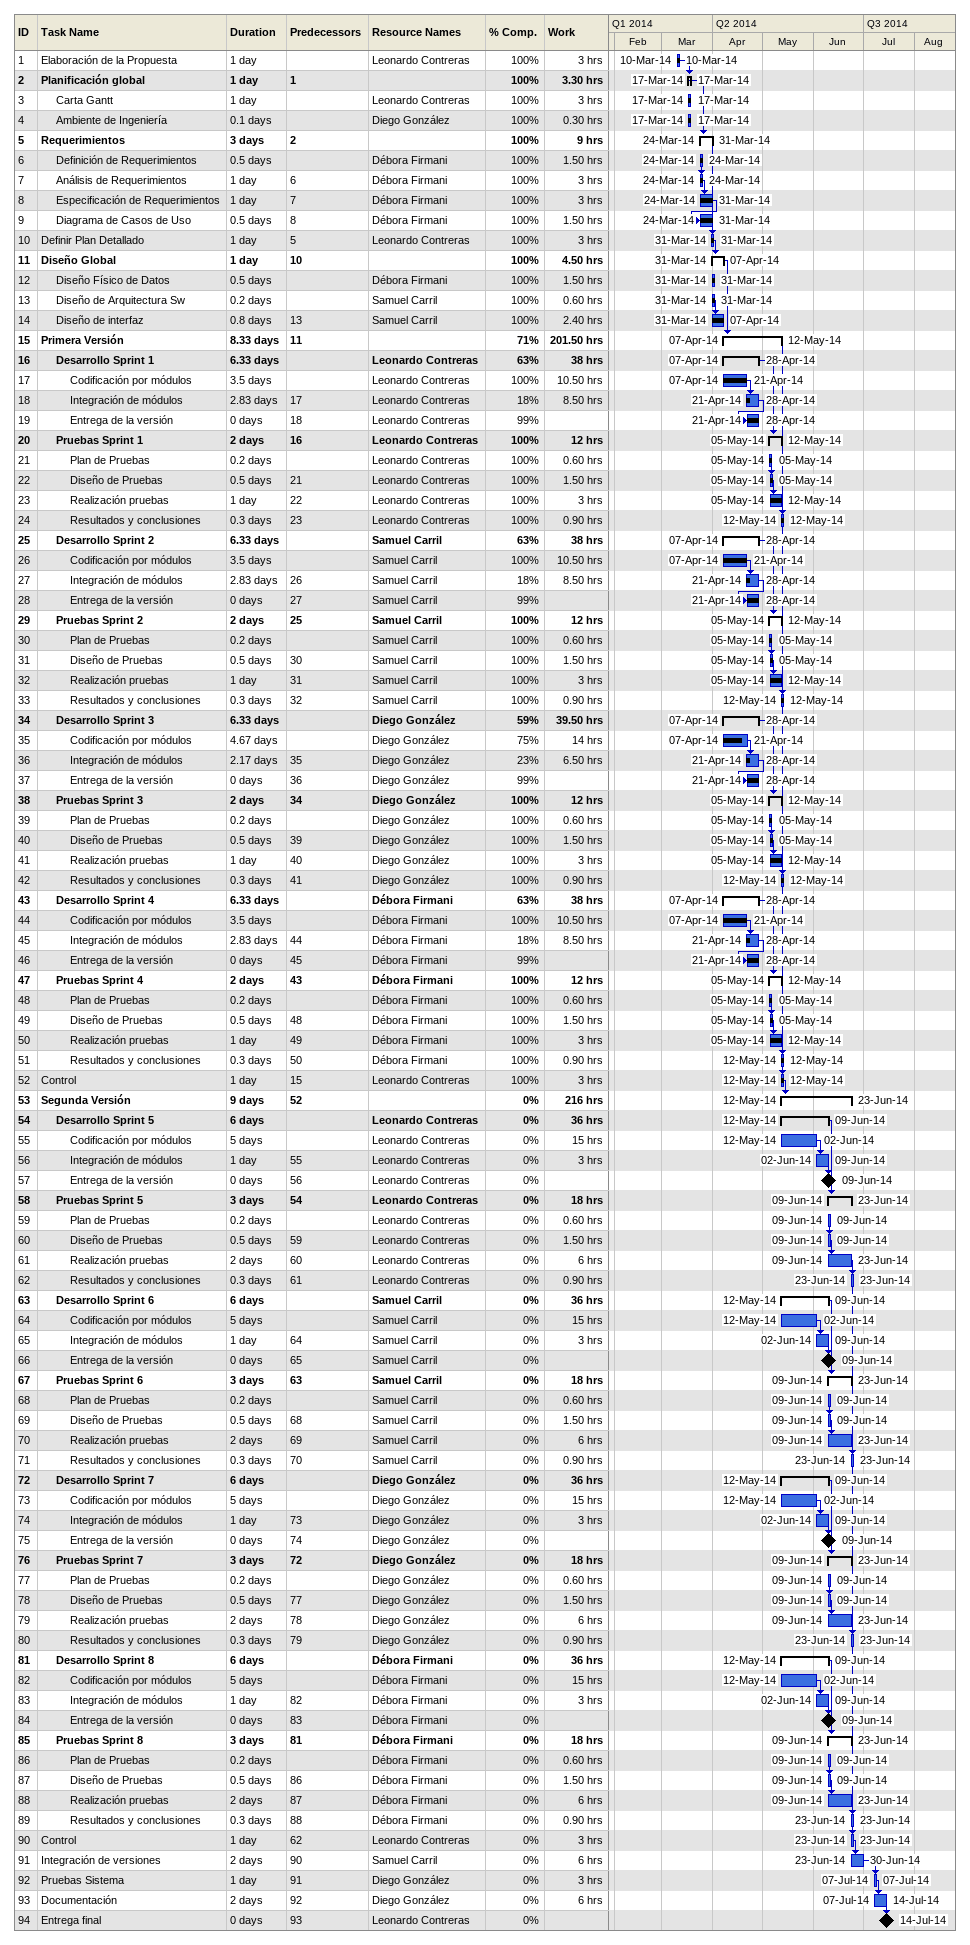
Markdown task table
| ID | Level | Task | Duration | Start | Finish | Predecessors | Resources | % complete | Work (h) |
|---|---|---|---|---|---|---|---|---|---|
| 1 | 1 | Elaboración de la Propuesta | 1d | 2014-03-10 | 2014-03-10 |  | Leonardo Contreras | 100 | 3 |
| 2 | 1 | **Planificación global** | 1d | 2014-03-17 | 2014-03-17 | 1 |  | 100 | 3.30 |
| 3 | 2 | Carta Gantt | 1d | 2014-03-17 | 2014-03-17 |  | Leonardo Contreras | 100 | 3 |
| 4 | 2 | Ambiente de Ingeniería | 0.1d | 2014-03-17 | 2014-03-17 |  | Diego González | 100 | 0.30 |
| 5 | 1 | **Requerimientos** | 3d | 2014-03-24 | 2014-03-31 | 2 |  | 100 | 9 |
| 6 | 2 | Definición de Requerimientos | 0.5d | 2014-03-24 | 2014-03-24 |  | Débora Firmani | 100 | 1.50 |
| 7 | 2 | Análisis de Requerimientos | 1d | 2014-03-24 | 2014-03-24 | 6 | Débora Firmani | 100 | 3 |
| 8 | 2 | Especificación de Requerimientos | 1d | 2014-03-24 | 2014-03-31 | 7 | Débora Firmani | 100 | 3 |
| 9 | 2 | Diagrama de Casos de Uso | 0.5d | 2014-03-24 | 2014-03-31 | 8 | Débora Firmani | 100 | 1.50 |
| 10 | 1 | Definir Plan Detallado | 1d | 2014-03-31 | 2014-03-31 | 5 | Leonardo Contreras | 100 | 3 |
| 11 | 1 | **Diseño Global** | 1d | 2014-03-31 | 2014-04-07 | 10 |  | 100 | 4.50 |
| 12 | 2 | Diseño Físico de Datos | 0.5d | 2014-03-31 | 2014-03-31 |  | Débora Firmani | 100 | 1.50 |
| 13 | 2 | Diseño de Arquitectura Sw | 0.2d | 2014-03-31 | 2014-03-31 |  | Samuel Carril | 100 | 0.60 |
| 14 | 2 | Diseño de interfaz | 0.8d | 2014-03-31 | 2014-04-07 | 13 | Samuel Carril | 100 | 2.40 |
| 15 | 1 | **Primera Versión** | 8.33d | 2014-04-07 | 2014-05-12 | 11 |  | 71 | 201.50 |
| 16 | 2 | **Desarrollo Sprint 1** | 6.33d | 2014-04-07 | 2014-04-28 |  | Leonardo Contreras | 63 | 38 |
| 17 | 3 | Codificación por módulos | 3.5d | 2014-04-07 | 2014-04-21 |  | Leonardo Contreras | 100 | 10.50 |
| 18 | 3 | Integración de módulos | 2.83d | 2014-04-21 | 2014-04-28 | 17 | Leonardo Contreras | 18 | 8.50 |
| 19 | 3 | Entrega de la versión | 0d | 2014-04-21 | 2014-04-28 | 18 | Leonardo Contreras | 99 |  |
| 20 | 2 | **Pruebas Sprint 1** | 2d | 2014-05-05 | 2014-05-12 | 16 | Leonardo Contreras | 100 | 12 |
| 21 | 3 | Plan de Pruebas | 0.2d | 2014-05-05 | 2014-05-05 |  | Leonardo Contreras | 100 | 0.60 |
| 22 | 3 | Diseño de Pruebas | 0.5d | 2014-05-05 | 2014-05-05 | 21 | Leonardo Contreras | 100 | 1.50 |
| 23 | 3 | Realización pruebas | 1d | 2014-05-05 | 2014-05-12 | 22 | Leonardo Contreras | 100 | 3 |
| 24 | 3 | Resultados y conclusiones | 0.3d | 2014-05-12 | 2014-05-12 | 23 | Leonardo Contreras | 100 | 0.90 |
| 25 | 2 | **Desarrollo Sprint 2** | 6.33d | 2014-04-07 | 2014-04-28 |  | Samuel Carril | 63 | 38 |
| 26 | 3 | Codificación por módulos | 3.5d | 2014-04-07 | 2014-04-21 |  | Samuel Carril | 100 | 10.50 |
| 27 | 3 | Integración de módulos | 2.83d | 2014-04-21 | 2014-04-28 | 26 | Samuel Carril | 18 | 8.50 |
| 28 | 3 | Entrega de la versión | 0d | 2014-04-21 | 2014-04-28 | 27 | Samuel Carril | 99 |  |
| 29 | 2 | **Pruebas Sprint 2** | 2d | 2014-05-05 | 2014-05-12 | 25 | Samuel Carril | 100 | 12 |
| 30 | 3 | Plan de Pruebas | 0.2d | 2014-05-05 | 2014-05-05 |  | Samuel Carril | 100 | 0.60 |
| 31 | 3 | Diseño de Pruebas | 0.5d | 2014-05-05 | 2014-05-05 | 30 | Samuel Carril | 100 | 1.50 |
| 32 | 3 | Realización pruebas | 1d | 2014-05-05 | 2014-05-12 | 31 | Samuel Carril | 100 | 3 |
| 33 | 3 | Resultados y conclusiones | 0.3d | 2014-05-12 | 2014-05-12 | 32 | Samuel Carril | 100 | 0.90 |
| 34 | 2 | **Desarrollo Sprint 3** | 6.33d | 2014-04-07 | 2014-04-28 |  | Diego González | 59 | 39.50 |
| 35 | 3 | Codificación por módulos | 4.67d | 2014-04-07 | 2014-04-21 |  | Diego González | 75 | 14 |
| 36 | 3 | Integración de módulos | 2.17d | 2014-04-21 | 2014-04-28 | 35 | Diego González | 23 | 6.50 |
| 37 | 3 | Entrega de la versión | 0d | 2014-04-21 | 2014-04-28 | 36 | Diego González | 99 |  |
| 38 | 2 | **Pruebas Sprint 3** | 2d | 2014-05-05 | 2014-05-12 | 34 | Diego González | 100 | 12 |
| 39 | 3 | Plan de Pruebas | 0.2d | 2014-05-05 | 2014-05-05 |  | Diego González | 100 | 0.60 |
| 40 | 3 | Diseño de Pruebas | 0.5d | 2014-05-05 | 2014-05-05 | 39 | Diego González | 100 | 1.50 |
| 41 | 3 | Realización pruebas | 1d | 2014-05-05 | 2014-05-12 | 40 | Diego González | 100 | 3 |
| 42 | 3 | Resultados y conclusiones | 0.3d | 2014-05-12 | 2014-05-12 | 41 | Diego González | 100 | 0.90 |
| 43 | 2 | **Desarrollo Sprint 4** | 6.33d | 2014-04-07 | 2014-04-28 |  | Débora Firmani | 63 | 38 |
| 44 | 3 | Codificación por módulos | 3.5d | 2014-04-07 | 2014-04-21 |  | Débora Firmani | 100 | 10.50 |
| 45 | 3 | Integración de módulos | 2.83d | 2014-04-21 | 2014-04-28 | 44 | Débora Firmani | 18 | 8.50 |
| 46 | 3 | Entrega de la versión | 0d | 2014-04-21 | 2014-04-28 | 45 | Débora Firmani | 99 |  |
| 47 | 2 | **Pruebas Sprint 4** | 2d | 2014-05-05 | 2014-05-12 | 43 | Débora Firmani | 100 | 12 |
| 48 | 3 | Plan de Pruebas | 0.2d | 2014-05-05 | 2014-05-05 |  | Débora Firmani | 100 | 0.60 |
| 49 | 3 | Diseño de Pruebas | 0.5d | 2014-05-05 | 2014-05-05 | 48 | Débora Firmani | 100 | 1.50 |
| 50 | 3 | Realización pruebas | 1d | 2014-05-05 | 2014-05-12 | 49 | Débora Firmani | 100 | 3 |
| 51 | 3 | Resultados y conclusiones | 0.3d | 2014-05-12 | 2014-05-12 | 50 | Débora Firmani | 100 | 0.90 |
| 52 | 1 | Control | 1d | 2014-05-12 | 2014-05-12 | 15 | Leonardo Contreras | 100 | 3 |
| 53 | 1 | **Segunda Versión** | 9d | 2014-05-12 | 2014-06-23 | 52 |  | 0 | 216 |
| 54 | 2 | **Desarrollo Sprint 5** | 6d | 2014-05-12 | 2014-06-09 |  | Leonardo Contreras | 0 | 36 |
| 55 | 3 | Codificación por módulos | 5d | 2014-05-12 | 2014-06-02 |  | Leonardo Contreras | 0 | 15 |
| 56 | 3 | Integración de módulos | 1d | 2014-06-02 | 2014-06-09 | 55 | Leonardo Contreras | 0 | 3 |
| 57 | 3 | Entrega de la versión | 0d | 2014-06-09 | 2014-06-09 | 56 | Leonardo Contreras | 0 |  |
| 58 | 2 | **Pruebas Sprint 5** | 3d | 2014-06-09 | 2014-06-23 | 54 | Leonardo Contreras | 0 | 18 |
| 59 | 3 | Plan de Pruebas | 0.2d | 2014-06-09 | 2014-06-09 |  | Leonardo Contreras | 0 | 0.60 |
| 60 | 3 | Diseño de Pruebas | 0.5d | 2014-06-09 | 2014-06-09 | 59 | Leonardo Contreras | 0 | 1.50 |
| 61 | 3 | Realización pruebas | 2d | 2014-06-09 | 2014-06-23 | 60 | Leonardo Contreras | 0 | 6 |
| 62 | 3 | Resultados y conclusiones | 0.3d | 2014-06-23 | 2014-06-23 | 61 | Leonardo Contreras | 0 | 0.90 |
| 63 | 2 | **Desarrollo Sprint 6** | 6d | 2014-05-12 | 2014-06-09 |  | Samuel Carril | 0 | 36 |
| 64 | 3 | Codificación por módulos | 5d | 2014-05-12 | 2014-06-02 |  | Samuel Carril | 0 | 15 |
| 65 | 3 | Integración de módulos | 1d | 2014-06-02 | 2014-06-09 | 64 | Samuel Carril | 0 | 3 |
| 66 | 3 | Entrega de la versión | 0d | 2014-06-09 | 2014-06-09 | 65 | Samuel Carril | 0 |  |
| 67 | 2 | **Pruebas Sprint 6** | 3d | 2014-06-09 | 2014-06-23 | 63 | Samuel Carril | 0 | 18 |
| 68 | 3 | Plan de Pruebas | 0.2d | 2014-06-09 | 2014-06-09 |  | Samuel Carril | 0 | 0.60 |
| 69 | 3 | Diseño de Pruebas | 0.5d | 2014-06-09 | 2014-06-09 | 68 | Samuel Carril | 0 | 1.50 |
| 70 | 3 | Realización pruebas | 2d | 2014-06-09 | 2014-06-23 | 69 | Samuel Carril | 0 | 6 |
| 71 | 3 | Resultados y conclusiones | 0.3d | 2014-06-23 | 2014-06-23 | 70 | Samuel Carril | 0 | 0.90 |
| 72 | 2 | **Desarrollo Sprint 7** | 6d | 2014-05-12 | 2014-06-09 |  | Diego González | 0 | 36 |
| 73 | 3 | Codificación por módulos | 5d | 2014-05-12 | 2014-06-02 |  | Diego González | 0 | 15 |
| 74 | 3 | Integración de módulos | 1d | 2014-06-02 | 2014-06-09 | 73 | Diego González | 0 | 3 |
| 75 | 3 | Entrega de la versión | 0d | 2014-06-09 | 2014-06-09 | 74 | Diego González | 0 |  |
| 76 | 2 | **Pruebas Sprint 7** | 3d | 2014-06-09 | 2014-06-23 | 72 | Diego González | 0 | 18 |
| 77 | 3 | Plan de Pruebas | 0.2d | 2014-06-09 | 2014-06-09 |  | Diego González | 0 | 0.60 |
| 78 | 3 | Diseño de Pruebas | 0.5d | 2014-06-09 | 2014-06-09 | 77 | Diego González | 0 | 1.50 |
| 79 | 3 | Realización pruebas | 2d | 2014-06-09 | 2014-06-23 | 78 | Diego González | 0 | 6 |
| 80 | 3 | Resultados y conclusiones | 0.3d | 2014-06-23 | 2014-06-23 | 79 | Diego González | 0 | 0.90 |
| 81 | 2 | **Desarrollo Sprint 8** | 6d | 2014-05-12 | 2014-06-09 |  | Débora Firmani | 0 | 36 |
| 82 | 3 | Codificación por módulos | 5d | 2014-05-12 | 2014-06-02 |  | Débora Firmani | 0 | 15 |
| 83 | 3 | Integración de módulos | 1d | 2014-06-02 | 2014-06-09 | 82 | Débora Firmani | 0 | 3 |
| 84 | 3 | Entrega de la versión | 0d | 2014-06-09 | 2014-06-09 | 83 | Débora Firmani | 0 |  |
| 85 | 2 | **Pruebas Sprint 8** | 3d | 2014-06-09 | 2014-06-23 | 81 | Débora Firmani | 0 | 18 |
| 86 | 3 | Plan de Pruebas | 0.2d | 2014-06-09 | 2014-06-09 |  | Débora Firmani | 0 | 0.60 |
| 87 | 3 | Diseño de Pruebas | 0.5d | 2014-06-09 | 2014-06-09 | 86 | Débora Firmani | 0 | 1.50 |
| 88 | 3 | Realización pruebas | 2d | 2014-06-09 | 2014-06-23 | 87 | Débora Firmani | 0 | 6 |
| 89 | 3 | Resultados y conclusiones | 0.3d | 2014-06-23 | 2014-06-23 | 88 | Débora Firmani | 0 | 0.90 |
| 90 | 1 | Control | 1d | 2014-06-23 | 2014-06-23 | 62 | Leonardo Contreras | 0 | 3 |
| 91 | 1 | Integración de versiones | 2d | 2014-06-23 | 2014-06-30 | 90 | Samuel Carril | 0 | 6 |
| 92 | 1 | Pruebas Sistema | 1d | 2014-07-07 | 2014-07-07 | 91 | Diego González | 0 | 3 |
| 93 | 1 | Documentación | 2d | 2014-07-07 | 2014-07-14 | 92 | Diego González | 0 | 6 |
| 94 | 1 | Entrega final | 0d | 2014-07-14 | 2014-07-14 | 93 | Leonardo Contreras | 0 |  |
